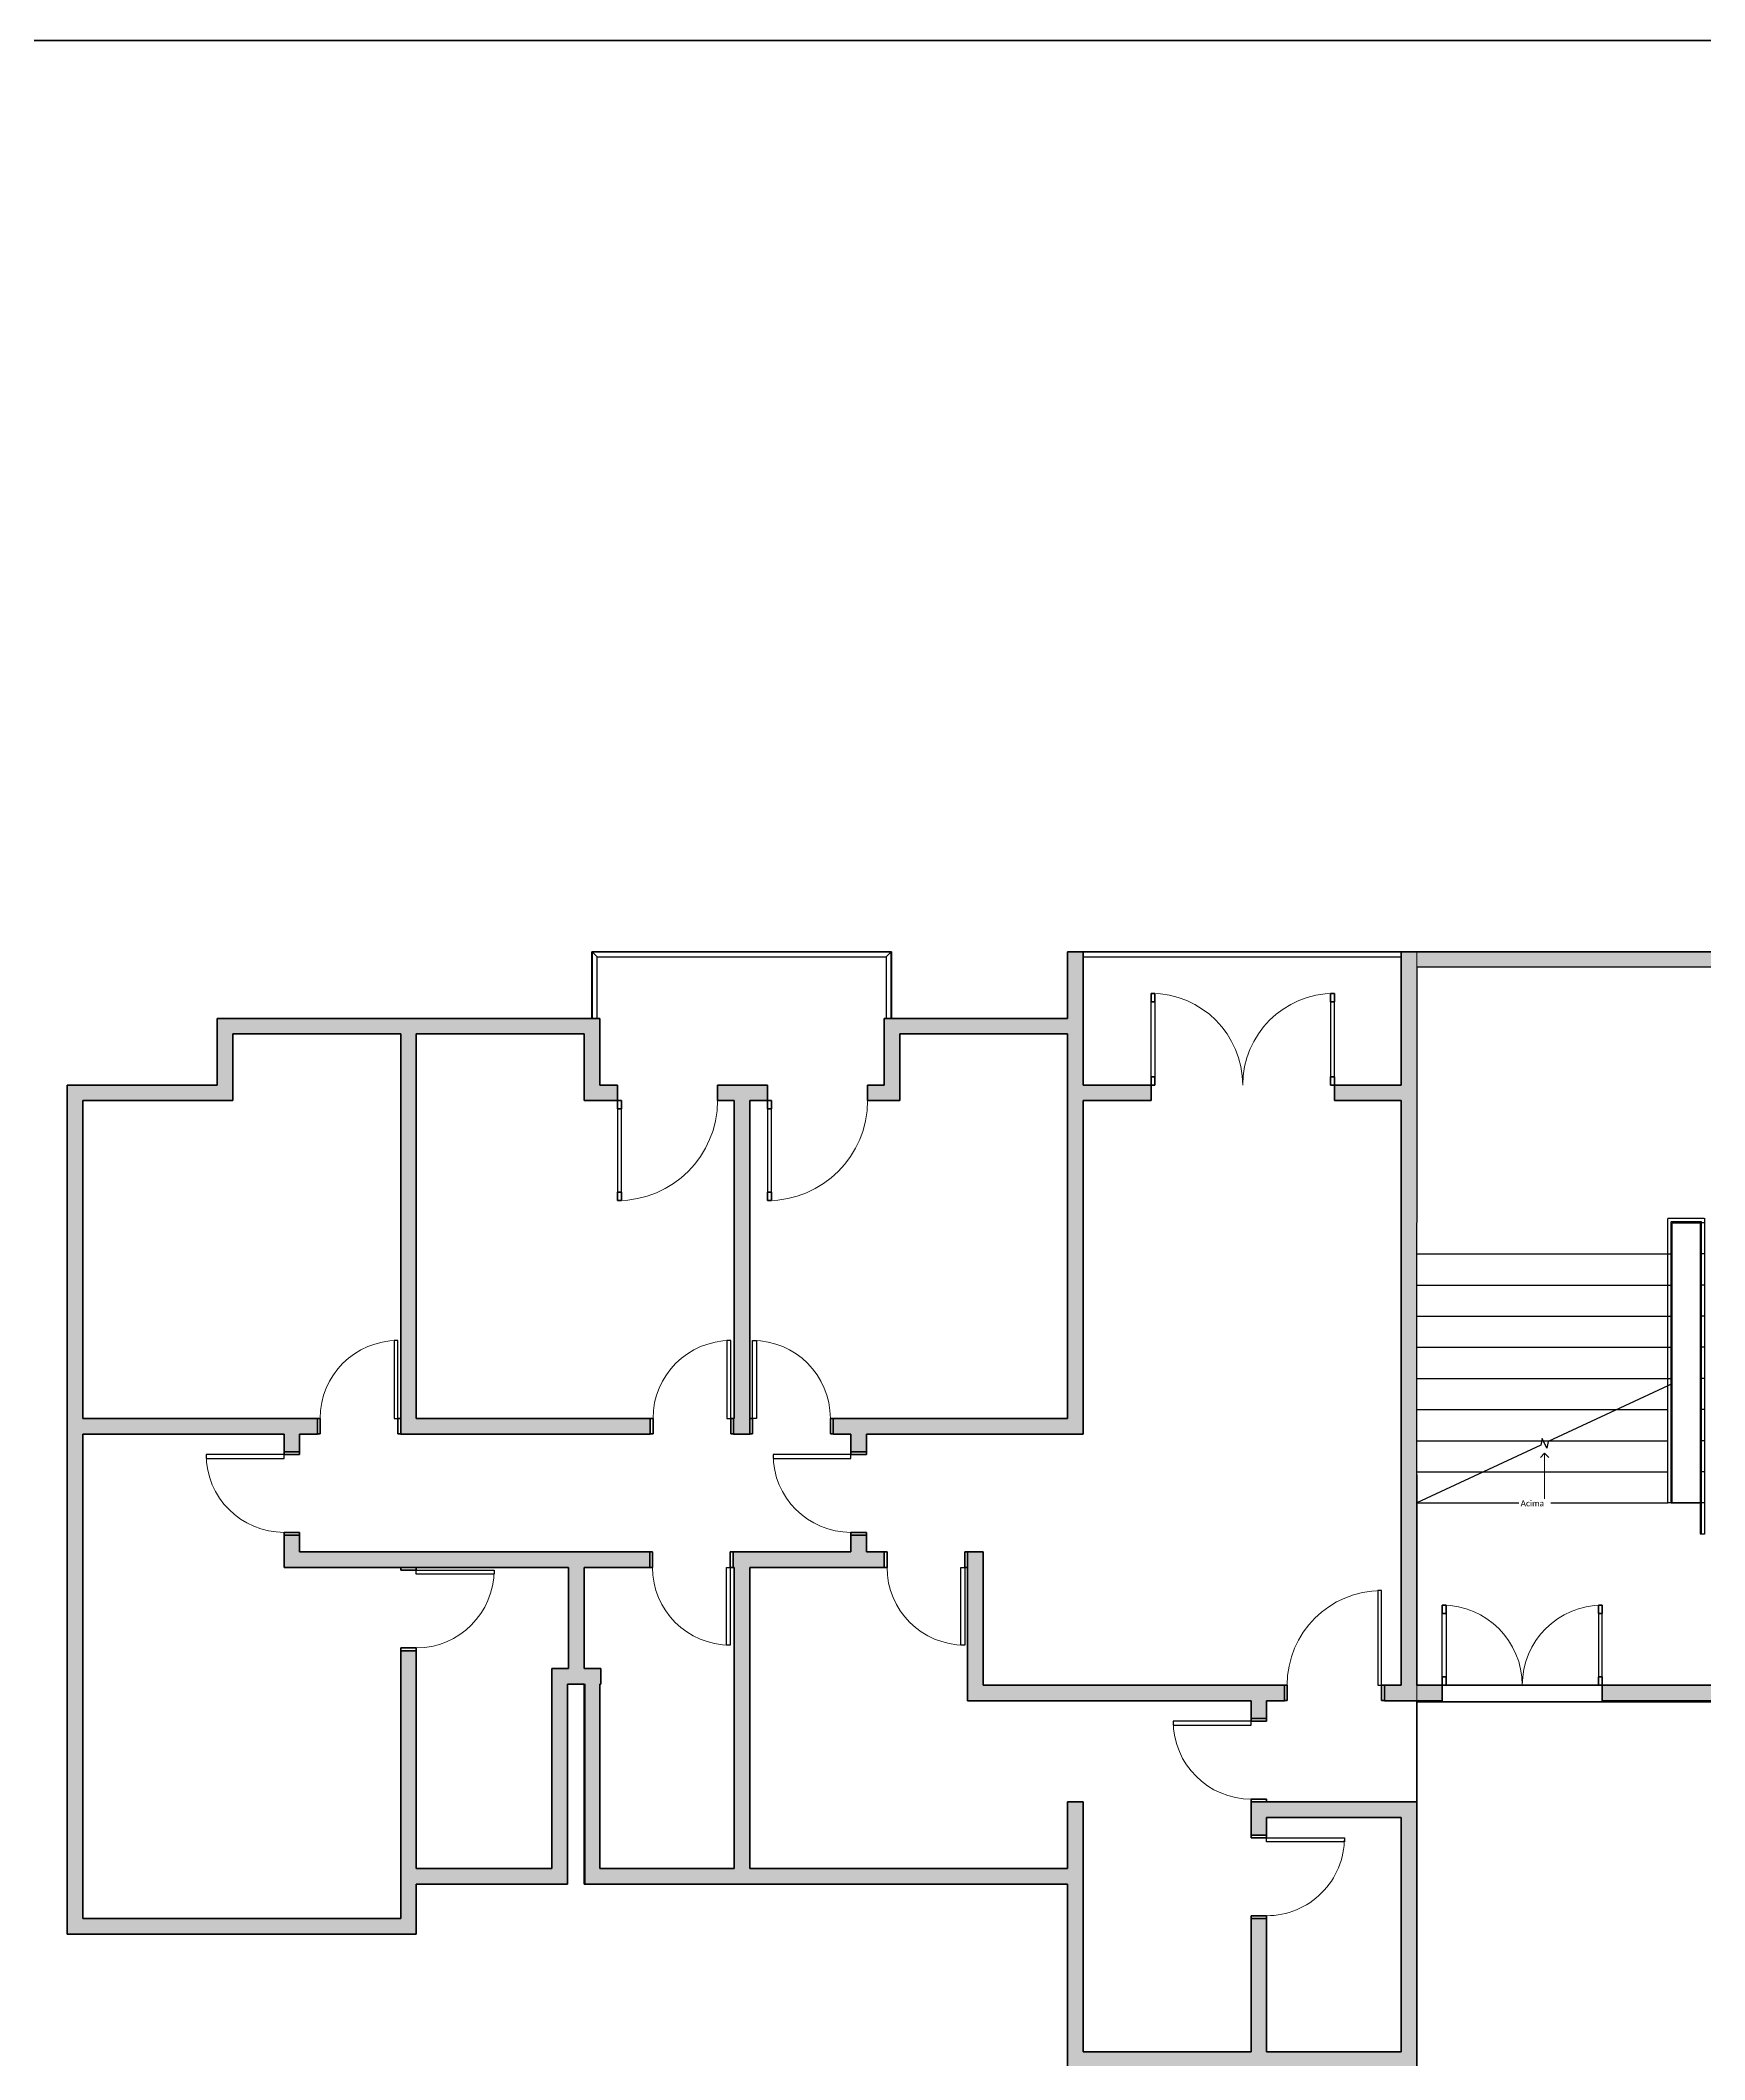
# Model space of a CAD drawing. Header units: millimetres. Extents: x -89199 to -43199, y 20435 to 81035.
# Drawn here: x -79984 to -65012, y 62865 to 81035 of the extents above; entities that cross this region are included whole.
import ezdxf

# ---------------------------------------------------------------- set-up
doc = ezdxf.new("R2010")
doc.units = ezdxf.units.MM
doc.linetypes.add('Oculto', pattern=[7.14375, 4.7625, -2.38125])
for name, color, linetype, lineweight in [('_Acima_ Linha de corte do corrimão', 7, 'Oculto', 25), ('A-DOOR', 31, 'Continuous', 25), ('A-DOOR-FRAM', 31, 'Continuous', 35), ('A-FLOR', 192, 'Continuous', 35), ('A-FLOR-HDLN', 190, 'Continuous', 13), ('A-WALL', 113, 'Continuous', 35), ('A-WALL-PATT', 111, 'Continuous', 35), ('Corrimão', 7, 'Continuous', 25), ('Guarda-corpos', 7, 'Continuous', 25), ('S-STRS', 31, 'Continuous', 25), ('S-STRS-ANNO', 31, 'Continuous', 13), ('S-STRS-IDEN', 31, 'Continuous', 13), ('S-STRS-MBND', 31, 'Oculto', 25)]:
    doc.layers.add(name, color=color, linetype=linetype, lineweight=lineweight)
doc.styles.add('Calibri', font='calibri.ttf', dxfattribs={"height": 54})

# ---------------------------------------------------------------- blocks, each defined once
blk = doc.blocks.new('Porta-Interna-Única-2_Painel-Madeira - 700 x 2100mm-3154936-Planta baixa paredes')
at = {"layer": 'A-DOOR'}
for p, q in [((350, 767), (315, 767)), ((315, 767), (315, 67)), ((350, 67), (350, 767)), ((315, 67), (350, 67))]:
    blk.add_line(p, q, dxfattribs=at)
at = {"layer": 'A-DOOR', "lineweight": 13}
blk.add_arc((350, 67), 700, 90, 180, dxfattribs=at)
at = {"layer": 'A-DOOR-FRAM'}
for p, q in [((-350, 67), (-375, 67)), ((-375, 67), (-375, -73)), ((-350, -73), (-350, 67)), ((350, 67), (350, -73)), ((375, 67), (350, 67)), ((375, -73), (375, 67)), ((-375, -73), (-350, -73)), ((350, -73), (375, -73))]:
    blk.add_line(p, q, dxfattribs=at)
blk = doc.blocks.new('Porta-Interna-Única-2_Painel-Madeira - 700 x 2100mm-3166822-Planta baixa paredes')
at = {"layer": 'A-DOOR'}
for p, q in [((315, -67), (350, -67)), ((315, -767), (315, -67)), ((350, -67), (350, -767)), ((350, -767), (315, -767))]:
    blk.add_line(p, q, dxfattribs=at)
at = {"layer": 'A-DOOR', "lineweight": 13}
blk.add_arc((350, -67), 700, 180, 270, dxfattribs=at)
at = {"layer": 'A-DOOR-FRAM'}
for p, q in [((-375, 73), (-350, 73)), ((-375, -67), (-375, 73)), ((-350, 73), (-350, -67)), ((350, 73), (375, 73)), ((350, -67), (350, 73)), ((375, 73), (375, -67)), ((-350, -67), (-375, -67)), ((375, -67), (350, -67))]:
    blk.add_line(p, q, dxfattribs=at)
blk = doc.blocks.new('Porta-Interna-Única-2_Painel-Madeira - 900 x 2100mm 2-3167979-Planta baixa paredes')
at = {"layer": 'A-DOOR'}
for p, q in [((425, 917), (390, 917)), ((390, 917), (390, 67)), ((425, 67), (425, 917)), ((390, 67), (425, 67))]:
    blk.add_line(p, q, dxfattribs=at)
at = {"layer": 'A-DOOR', "lineweight": 13}
blk.add_arc((425, 67), 850, 90, 180, dxfattribs=at)
at = {"layer": 'A-DOOR-FRAM'}
for p, q in [((-425, 67), (-450, 67)), ((-450, 67), (-450, -73)), ((-425, -73), (-425, 67)), ((425, 67), (425, -73)), ((450, 67), (425, 67)), ((450, -73), (450, 67)), ((-450, -73), (-425, -73)), ((425, -73), (450, -73))]:
    blk.add_line(p, q, dxfattribs=at)
blk = doc.blocks.new('Porta de entrada dupla sem revestimento - 1640 x 2100mm-3183201-Planta baixa paredes')
at = {"layer": 'A-DOOR', "lineweight": 13}
for centre, start, end in [((-825, -70), 270, 360), ((825, -70), 180, 270)]:
    blk.add_arc(centre, 825, start, end, dxfattribs=at)
at = {"layer": 'A-DOOR-FRAM'}
for p, q in [((-790, -70), (-825, -70)), ((-825, -70), (-825, -145)), ((-790, -145), (-825, -145)), ((-790, -145), (-790, -70)), ((790, -145), (790, -70)), ((790, -70), (825, -70)), ((790, -145), (825, -145)), ((825, -70), (825, -145)), ((-790, -820), (-825, -820)), ((-825, -820), (-825, -895)), ((-790, -895), (-825, -895)), ((-790, -895), (-790, -820)), ((790, -820), (825, -820)), ((790, -895), (790, -820)), ((790, -895), (825, -895)), ((825, -820), (825, -895))]:
    blk.add_line(p, q, dxfattribs=at)
at = {"layer": 'A-DOOR-FRAM', "lineweight": 25}
for p, q in [((-825, -145), (-825, -820)), ((-790, -820), (-790, -145)), ((790, -820), (790, -145)), ((825, -145), (825, -820))]:
    blk.add_line(p, q, dxfattribs=at)
blk = doc.blocks.new('Porta de entrada única com revestimento - 900 x 2100mm-3173982-Planta baixa paredes')
at = {"layer": 'A-DOOR', "lineweight": 13}
blk.add_arc((450, 70), 900, 90, 180, dxfattribs=at)
at = {"layer": 'A-DOOR-FRAM'}
for p, q in [((415, 970), (450, 970)), ((415, 970), (415, 895)), ((450, 895), (450, 970)), ((415, 895), (450, 895)), ((415, 145), (450, 145)), ((415, 145), (415, 70)), ((415, 70), (450, 70)), ((450, 70), (450, 145))]:
    blk.add_line(p, q, dxfattribs=at)
at = {"layer": 'A-DOOR-FRAM', "lineweight": 25}
for p, q in [((415, 895), (415, 145)), ((450, 145), (450, 895))]:
    blk.add_line(p, q, dxfattribs=at)
blk = doc.blocks.new('Guarda-corpo - Guarda-corpo-3210462-Planta baixa paredes')
at = {"layer": 'Corrimão'}
for p, q in [((-67785, 72833), (-70645, 72833)), ((-70645, 72788), (-67785, 72788))]:
    blk.add_line(p, q, dxfattribs=at)
blk = doc.blocks.new('Guarda-corpo - Guarda-corpo-3210467-Planta baixa paredes')
at = {"layer": 'Corrimão'}
for p, q in [((-72372, 72833), (-75062, 72833)), ((-75062, 72833), (-75017, 72788)), ((-75062, 72833), (-75062, 72235)), ((-75017, 72788), (-72417, 72788)), ((-75017, 72235), (-75017, 72788)), ((-72372, 72833), (-72417, 72788)), ((-72417, 72788), (-72417, 72235)), ((-72372, 72235), (-72372, 72833))]:
    blk.add_line(p, q, dxfattribs=at)
blk = doc.blocks.new('Guarda-corpo - Guarda-corpo-3213891-Planta baixa paredes')
at = {"layer": '_Acima_ Linha de corte do corrimão'}
for p, q in [((-65385, 70436), (-65055, 70436)), ((-65385, 70115), (-65385, 70436)), ((-65355, 70406), (-65085, 70406)), ((-65355, 70115), (-65355, 70406)), ((-65085, 70406), (-65085, 67595)), ((-65055, 70436), (-65055, 67595)), ((-65385, 68929), (-65385, 70115)), ((-65355, 68943), (-65355, 70115)), ((-65055, 67595), (-65085, 67595))]:
    blk.add_line(p, q, dxfattribs=at)
at = {"layer": 'Corrimão'}
for p, q in [((-65355, 68943), (-65385, 68929)), ((-65355, 68943), (-65385, 68929)), ((-65355, 68943), (-65385, 68929)), ((-65355, 68943), (-65385, 68929)), ((-65385, 67875), (-65385, 68929)), ((-65355, 67875), (-65355, 68943)), ((-65355, 67875), (-65385, 67875))]:
    blk.add_line(p, q, dxfattribs=at)
blk = doc.blocks.new('Porta de entrada dupla sem revestimento - 1440 x 2100mm-3215234-Planta baixa paredes')
at = {"layer": 'A-DOOR', "lineweight": 13}
for centre, start, end in [((-720, -70), 270, 360), ((720, -70), 180, 270)]:
    blk.add_arc(centre, 720, start, end, dxfattribs=at)
at = {"layer": 'A-DOOR-FRAM'}
for p, q in [((-685, -70), (-720, -70)), ((-720, -70), (-720, -145)), ((-685, -145), (-720, -145)), ((-685, -145), (-685, -70)), ((685, -145), (685, -70)), ((685, -70), (720, -70)), ((685, -145), (720, -145)), ((720, -70), (720, -145)), ((-685, -715), (-720, -715)), ((-720, -715), (-720, -790)), ((-685, -790), (-685, -715)), ((685, -715), (720, -715)), ((685, -790), (685, -715)), ((720, -715), (720, -790)), ((-685, -790), (-720, -790)), ((685, -790), (720, -790))]:
    blk.add_line(p, q, dxfattribs=at)
at = {"layer": 'A-DOOR-FRAM', "lineweight": 25}
for p, q in [((-720, -145), (-720, -715)), ((-685, -715), (-685, -145)), ((685, -715), (685, -145)), ((720, -145), (720, -715))]:
    blk.add_line(p, q, dxfattribs=at)

msp = doc.modelspace()

# ---------------------------------------------------------------- hatches: boundary and pattern name
at = {"layer": 'A-WALL-PATT'}
for points in [[(-70602, 68495), (-70602, 72835), (-70742, 72835), (-70742, 68495)], [(-67742, 66095), (-67602, 66095), (-67602, 72835), (-67742, 72835), (-67742, 66235)], [(-65302, 72695), (-62752, 72695), (-62752, 72835), (-67602, 72835), (-67602, 72695), (-66156, 72695)], [(-78252, 71635), (-78252, 72235), (-78392, 72235), (-78392, 71635)], [(-75808, 72095), (-74952, 72095), (-74952, 72235), (-78252, 72235), (-78252, 72095), (-76602, 72095)], [(-72252, 71635), (-72252, 72235), (-72392, 72235), (-72392, 71635)], [(-72252, 72095), (-70742, 72095), (-70742, 72235), (-72252, 72235)], [(-76602, 68495), (-76602, 72095), (-76742, 72095), (-76742, 68495)], [(-75082, 71635), (-74952, 71635), (-74952, 72095), (-75092, 72095), (-75092, 71635)], [(-79717, 64135), (-79602, 64135), (-79602, 71635), (-79742, 71635), (-79742, 64135)], [(-78310, 71495), (-78252, 71495), (-78252, 71635), (-79602, 71635), (-79602, 71495), (-78417, 71495)], [(-73742, 68635), (-73602, 68635), (-73602, 71495), (-73742, 71495), (-73742, 69159)], [(-78806, 68495), (-77492, 68495), (-77492, 68635), (-79602, 68635), (-79602, 68495), (-78947, 68495)], [(-75059, 68495), (-74517, 68495), (-74517, 68635), (-76602, 68635), (-76602, 68495), (-75082, 68495)], [(-71502, 66235), (-71502, 67435), (-71642, 67435), (-71642, 66235)], [(-75232, 66385), (-75092, 66385), (-75092, 67295), (-75232, 67295), (-75232, 66518)], [(-73602, 64585), (-73602, 67295), (-73742, 67295), (-73742, 64585)], [(-76602, 63995), (-76602, 66545), (-76742, 66545), (-76742, 63995)], [(-75092, 66245), (-74942, 66245), (-74942, 66385), (-75382, 66385), (-75382, 66245), (-75242, 66245)], [(-75308, 64445), (-75242, 64445), (-75242, 66245), (-75382, 66245), (-75382, 64445)], [(-75092, 64585), (-74952, 64585), (-74952, 66245), (-75092, 66245), (-75092, 65247)], [(-70602, 62935), (-70602, 65185), (-70742, 65185), (-70742, 62935)], [(-68952, 65045), (-67602, 65045), (-67602, 65185), (-68952, 65185)], [(-67602, 62795), (-67602, 65045), (-67742, 65045), (-67742, 62795)], [(-75382, 64445), (-75382, 64585), (-76602, 64585), (-76602, 64445), (-75643, 64445)], [(-75022, 64445), (-70742, 64445), (-70742, 64585), (-75092, 64585), (-75092, 64445), (-75082, 64445)], [(-76742, 63995), (-76742, 64135), (-79742, 64135), (-79742, 63995), (-76942, 63995)], [(-70602, 62795), (-67742, 62795), (-67742, 62935), (-70742, 62935), (-70742, 62795)]]:
    msp.add_hatch(color=256, dxfattribs=at).paths.add_polyline_path(points, flags=0)
h = msp.add_hatch(color=256, dxfattribs=at)
h.paths.add_polyline_path([(-75092, 71495), (-74792, 71495), (-74792, 71635), (-75092, 71635), (-75092, 71567)], flags=0)
h.paths.add_polyline_path([(-73892, 71495), (-73442, 71495), (-73442, 71635), (-73892, 71635), (-73892, 71567)], flags=0)
h.paths.add_polyline_path([(-72252, 71495), (-72252, 71635), (-72542, 71635), (-72542, 71495), (-72481, 71495)], flags=0)
h = msp.add_hatch(color=256, dxfattribs=at)
h.paths.add_polyline_path([(-68342, 71495), (-67742, 71495), (-67742, 71635), (-68342, 71635), (-68342, 71567)], flags=0)
h.paths.add_polyline_path([(-70602, 71495), (-69992, 71495), (-69992, 71635), (-70602, 71635), (-70602, 71567)], flags=0)
h = msp.add_hatch(color=256, dxfattribs=at)
h.paths.add_polyline_path([(-74497, 68495), (-74497, 68635), (-74517, 68635), (-74517, 68495), (-74502, 68495)], flags=0)
h.paths.add_polyline_path([(-72481, 68495), (-70742, 68495), (-70742, 68635), (-72852, 68635), (-72852, 68495), (-72552, 68495)], flags=0)
h.paths.add_polyline_path([(-73742, 68495), (-73602, 68495), (-73602, 68635), (-73747, 68635), (-73747, 68495)], flags=0)
h = msp.add_hatch(color=256, dxfattribs=at)
h.paths.add_polyline_path([(-77792, 67295), (-77652, 67295), (-77652, 67585), (-77792, 67585), (-77792, 67401)], flags=0)
h.paths.add_polyline_path([(-77652, 68335), (-77652, 68495), (-77792, 68495), (-77792, 68335)], flags=0)
h = msp.add_hatch(color=256, dxfattribs=at)
h.paths.add_polyline_path([(-72552, 67435), (-72552, 67585), (-72692, 67585), (-72692, 67435)], flags=0)
h.paths.add_polyline_path([(-72552, 68335), (-72552, 68495), (-72692, 68495), (-72692, 68335)], flags=0)
h = msp.add_hatch(color=256, dxfattribs=at)
h.paths.add_polyline_path([(-77652, 67295), (-74502, 67295), (-74502, 67435), (-77652, 67435), (-77652, 67401)], flags=0)
h.paths.add_polyline_path([(-72392, 67295), (-72392, 67435), (-73752, 67435), (-73752, 67295), (-72481, 67295)], flags=0)
h = msp.add_hatch(color=256, dxfattribs=at)
h.paths.add_polyline_path([(-69092, 66095), (-68792, 66095), (-68792, 66235), (-71642, 66235), (-71642, 66095), (-69318, 66095)], flags=0)
h.paths.add_polyline_path([(-67742, 66095), (-67742, 66235), (-67892, 66235), (-67892, 66095)], flags=0)
h = msp.add_hatch(color=256, dxfattribs=at)
h.paths.add_polyline_path([(-67598, 66095), (-67372, 66095), (-67372, 66235), (-67602, 66235), (-67602, 66095)], flags=0)
h.paths.add_polyline_path([(-62752, 66095), (-62752, 66235), (-65932, 66235), (-65932, 66095), (-62756, 66095)], flags=0)
h = msp.add_hatch(color=256, dxfattribs=at)
h.paths.add_polyline_path([(-69092, 62935), (-68952, 62935), (-68952, 64135), (-69092, 64135), (-69092, 62952)], flags=0)
h.paths.add_polyline_path([(-69092, 64885), (-68952, 64885), (-68952, 65185), (-69092, 65185), (-69092, 65045)], flags=0)
h.paths.add_polyline_path([(-68952, 65935), (-68952, 66095), (-69092, 66095), (-69092, 65935)], flags=0)

# ---------------------------------------------------------------- linework, layer by layer
at = {"layer": 'A-FLOR'}
for p, q in [((-43199, 81035), (-89199, 81035)), ((-72327, 72835), (-75022, 72835)), ((-75022, 72835), (-75022, 72235)), ((-72327, 72235), (-72327, 72835)), ((-67742, 72835), (-70602, 72835)), ((-65052, 67875), (-65302, 67875)), ((-67337, 66235), (-66652, 66235)), ((-66652, 66235), (-65967, 66235)), ((-67602, 66095), (-67602, 65185)), ((-62752, 66085), (-67602, 66085))]:
    msp.add_line(p, q, dxfattribs=at)
at = {"layer": 'A-FLOR-HDLN'}
for p, q in [((-67602, 72696), (-67602, 72835)), ((-75092, 66245), (-75082, 66245)), ((-75082, 66245), (-75082, 64446)), ((-67602, 66096), (-67602, 66235))]:
    msp.add_line(p, q, dxfattribs=at)
at = {"layer": 'A-WALL', "lineweight": 70}
for p, q in [((-70742, 72835), (-70742, 72235)), ((-70602, 72835), (-70742, 72835)), ((-70602, 71635), (-70602, 72835)), ((-67742, 72835), (-67742, 71635)), ((-62612, 72835), (-67742, 72835)), ((-78392, 72235), (-78392, 71635)), ((-74952, 72235), (-78392, 72235)), ((-74952, 71635), (-74952, 72235)), ((-72392, 72235), (-72392, 71635)), ((-70742, 72235), (-72392, 72235)), ((-78252, 71495), (-78252, 72095)), ((-78252, 72095), (-76742, 72095)), ((-76742, 72095), (-76742, 68635)), ((-76602, 72095), (-75092, 72095)), ((-76602, 68635), (-76602, 72095)), ((-75092, 72095), (-75092, 71495)), ((-72252, 71495), (-72252, 72095)), ((-72252, 72095), (-70742, 72095)), ((-70742, 72095), (-70742, 68635)), ((-79742, 71635), (-79742, 63995)), ((-78392, 71635), (-79742, 71635)), ((-74792, 71635), (-74952, 71635)), ((-74792, 71495), (-74792, 71635)), ((-73442, 71635), (-73892, 71635)), ((-73892, 71635), (-73892, 71495)), ((-73442, 71495), (-73442, 71635)), ((-72392, 71635), (-72542, 71635)), ((-72542, 71635), (-72542, 71495)), ((-69992, 71635), (-70602, 71635)), ((-69992, 71495), (-69992, 71635)), ((-67742, 71635), (-68342, 71635)), ((-68342, 71635), (-68342, 71495)), ((-79602, 68635), (-79602, 71495)), ((-79602, 71495), (-78252, 71495)), ((-75092, 71495), (-74792, 71495)), ((-73892, 71495), (-73742, 71495)), ((-73742, 71495), (-73742, 68635)), ((-73602, 71495), (-73442, 71495)), ((-73602, 68635), (-73602, 71495)), ((-72542, 71495), (-72252, 71495)), ((-70602, 68495), (-70602, 71495)), ((-70602, 71495), (-69992, 71495)), ((-68342, 71495), (-67742, 71495)), ((-67742, 71495), (-67742, 66235)), ((-77492, 68635), (-79602, 68635)), ((-74497, 68635), (-76602, 68635)), ((-73742, 68635), (-73747, 68635)), ((-70742, 68635), (-72852, 68635)), ((-79602, 64135), (-79602, 68495)), ((-79602, 68495), (-77792, 68495)), ((-77792, 68495), (-77792, 68335)), ((-77652, 68495), (-77492, 68495)), ((-77652, 68335), (-77652, 68495)), ((-76742, 68495), (-74497, 68495)), ((-73747, 68495), (-73602, 68495)), ((-72852, 68495), (-72692, 68495)), ((-72692, 68495), (-72692, 68335)), ((-72552, 68495), (-70602, 68495)), ((-72552, 68335), (-72552, 68495)), ((-67602, 67876), (-67602, 68127)), ((-67602, 66235), (-67602, 67875)), ((-77792, 67585), (-77792, 67295)), ((-77652, 67435), (-77652, 67585)), ((-74502, 67435), (-77652, 67435)), ((-72692, 67435), (-73752, 67435)), ((-72692, 67585), (-72692, 67435)), ((-72552, 67435), (-72552, 67585)), ((-72392, 67435), (-72552, 67435)), ((-71502, 67435), (-71642, 67435)), ((-71502, 66235), (-71502, 67435)), ((-77792, 67295), (-76742, 67295)), ((-76602, 67295), (-75232, 67295)), ((-75232, 67295), (-75232, 66385)), ((-75092, 67295), (-74502, 67295)), ((-75092, 66385), (-75092, 67295)), ((-73752, 67295), (-73742, 67295)), ((-73742, 67295), (-73742, 64585)), ((-73602, 67295), (-72392, 67295)), ((-73602, 64585), (-73602, 67295)), ((-71642, 67295), (-71642, 66095)), ((-76742, 66545), (-76742, 64135)), ((-76602, 64585), (-76602, 66545)), ((-75232, 66385), (-75382, 66385)), ((-75382, 66385), (-75382, 64585)), ((-74942, 66385), (-75092, 66385)), ((-74942, 66245), (-74942, 66385)), ((-75242, 66245), (-75092, 66245)), ((-75242, 64445), (-75242, 66245)), ((-75092, 66245), (-75092, 64445)), ((-74952, 64585), (-74952, 66245)), ((-74952, 66245), (-74942, 66245)), ((-68792, 66235), (-71502, 66235)), ((-67742, 66235), (-67892, 66235)), ((-67372, 66235), (-67602, 66235)), ((-67372, 66095), (-67372, 66235)), ((-62752, 66235), (-65932, 66235)), ((-65932, 66235), (-65932, 66095)), ((-71642, 66095), (-69092, 66095)), ((-69092, 66095), (-69092, 65935)), ((-68952, 66095), (-68792, 66095)), ((-68952, 65935), (-68952, 66095)), ((-67892, 66095), (-67602, 66095)), ((-67602, 66095), (-67372, 66095)), ((-65932, 66095), (-62462, 66095)), ((-70602, 65185), (-70742, 65185)), ((-70742, 65185), (-70742, 64585)), ((-70602, 62935), (-70602, 65185)), ((-69092, 65185), (-69092, 64885)), ((-67602, 65185), (-68952, 65185)), ((-67602, 59175), (-67602, 65185)), ((-68952, 65045), (-67742, 65045)), ((-68952, 64885), (-68952, 65045)), ((-67742, 65045), (-67742, 62935)), ((-75382, 64585), (-76602, 64585)), ((-73742, 64585), (-74952, 64585)), ((-70742, 64585), (-73602, 64585)), ((-76602, 64445), (-75242, 64445)), ((-76602, 63995), (-76602, 64445)), ((-75092, 64445), (-70742, 64445)), ((-70742, 64445), (-70742, 57525)), ((-79742, 63995), (-76602, 63995)), ((-76742, 64135), (-79602, 64135)), ((-69092, 64135), (-69092, 62935)), ((-68952, 62935), (-68952, 64135)), ((-69092, 62935), (-70602, 62935)), ((-67742, 62935), (-68952, 62935))]:
    msp.add_line(p, q, dxfattribs=at)
at = {"layer": 'S-STRS'}
for p, q in [((-65302, 68715), (-65302, 68948)), ((-65800, 68715), (-65342, 68715)), ((-65800, 68715), (-65342, 68715)), ((-65312, 68715), (-65302, 68715)), ((-65312, 68715), (-65302, 68715)), ((-65302, 68435), (-65302, 68715)), ((-66476, 68435), (-66463, 68435)), ((-66476, 68435), (-66463, 68435)), ((-66401, 68435), (-65342, 68435)), ((-66401, 68435), (-65342, 68435)), ((-65312, 68435), (-65302, 68435)), ((-65312, 68435), (-65302, 68435)), ((-65302, 68155), (-65302, 68435)), ((-67001, 68155), (-65342, 68155)), ((-67001, 68155), (-65342, 68155)), ((-65312, 68155), (-65302, 68155)), ((-65312, 68155), (-65302, 68155)), ((-65302, 67875), (-65302, 68155)), ((-67602, 67875), (-65342, 67875)), ((-67602, 67875), (-65342, 67875)), ((-65312, 67875), (-65302, 67875)), ((-65312, 67875), (-65302, 67875))]:
    msp.add_line(p, q, dxfattribs=at)
at = {"layer": 'S-STRS-ANNO'}
for p, q in [((-66452, 68322), (-66489, 68284)), ((-66452, 68155), (-66452, 68322)), ((-66452, 68322), (-66414, 68284)), ((-66452, 67875), (-66452, 68155))]:
    msp.add_line(p, q, dxfattribs=at)
at = {"layer": 'S-STRS-MBND'}
for p, q in [((-67602, 72695), (-67602, 70395)), ((-62752, 72695), (-67602, 72695)), ((-67602, 68127), (-67602, 70395)), ((-65302, 70395), (-65052, 70395)), ((-65302, 68948), (-65302, 70395)), ((-65042, 70395), (-65052, 70395)), ((-65052, 70395), (-65052, 67595)), ((-65042, 70395), (-65052, 70395)), ((-65012, 70395), (-65042, 70395)), ((-65012, 70395), (-65042, 70395)), ((-67602, 70115), (-65342, 70115)), ((-67602, 70115), (-65342, 70115)), ((-65342, 70115), (-65312, 70115)), ((-65342, 70115), (-65312, 70115)), ((-65312, 70115), (-65302, 70115)), ((-65312, 70115), (-65302, 70115)), ((-65042, 70115), (-65052, 70115)), ((-65042, 70115), (-65052, 70115)), ((-65012, 70115), (-65042, 70115)), ((-65012, 70115), (-65042, 70115)), ((-67602, 69835), (-65342, 69835)), ((-67602, 69835), (-65342, 69835)), ((-65342, 69835), (-65312, 69835)), ((-65342, 69835), (-65312, 69835)), ((-65312, 69835), (-65302, 69835)), ((-65312, 69835), (-65302, 69835)), ((-65042, 69835), (-65052, 69835)), ((-65042, 69835), (-65052, 69835)), ((-65012, 69835), (-65042, 69835)), ((-65012, 69835), (-65042, 69835)), ((-67602, 69555), (-65342, 69555)), ((-67602, 69555), (-65342, 69555)), ((-65342, 69555), (-65312, 69555)), ((-65342, 69555), (-65312, 69555)), ((-65312, 69555), (-65302, 69555)), ((-65312, 69555), (-65302, 69555)), ((-65042, 69555), (-65052, 69555)), ((-65042, 69555), (-65052, 69555)), ((-65012, 69555), (-65042, 69555)), ((-65012, 69555), (-65042, 69555)), ((-67602, 69275), (-65342, 69275)), ((-67602, 69275), (-65342, 69275)), ((-65342, 69275), (-65312, 69275)), ((-65342, 69275), (-65312, 69275)), ((-65312, 69275), (-65302, 69275)), ((-65312, 69275), (-65302, 69275)), ((-65042, 69275), (-65052, 69275)), ((-65042, 69275), (-65052, 69275)), ((-65012, 69275), (-65042, 69275)), ((-65012, 69275), (-65042, 69275)), ((-67602, 68995), (-65342, 68995)), ((-67602, 68995), (-65342, 68995)), ((-65342, 68995), (-65312, 68995)), ((-65342, 68995), (-65312, 68995)), ((-65312, 68995), (-65302, 68995)), ((-65312, 68995), (-65302, 68995)), ((-65042, 68995), (-65052, 68995)), ((-65042, 68995), (-65052, 68995)), ((-65012, 68995), (-65042, 68995)), ((-65012, 68995), (-65042, 68995)), ((-67602, 68715), (-65801, 68715)), ((-67602, 68715), (-65801, 68715)), ((-65042, 68715), (-65052, 68715)), ((-65042, 68715), (-65052, 68715)), ((-65012, 68715), (-65042, 68715)), ((-65012, 68715), (-65042, 68715)), ((-67602, 68435), (-66476, 68435)), ((-67602, 68435), (-66476, 68435)), ((-66463, 68435), (-66401, 68435)), ((-66463, 68435), (-66401, 68435)), ((-65042, 68435), (-65052, 68435)), ((-65042, 68435), (-65052, 68435)), ((-65012, 68435), (-65042, 68435)), ((-65012, 68435), (-65042, 68435)), ((-67602, 68155), (-67002, 68155)), ((-67602, 68155), (-67002, 68155)), ((-65042, 68155), (-65052, 68155)), ((-65042, 68155), (-65052, 68155)), ((-65012, 68155), (-65042, 68155)), ((-65012, 68155), (-65042, 68155)), ((-65042, 67875), (-65052, 67875)), ((-65042, 67875), (-65052, 67875)), ((-65012, 67875), (-65042, 67875)), ((-65012, 67875), (-65042, 67875)), ((-65042, 67595), (-65052, 67595))]:
    msp.add_line(p, q, dxfattribs=at)
at = {"layer": 'S-STRS-MBND', "linetype": 'Continuous'}
for p, q in [((-65342, 68929), (-66418, 68428)), ((-65302, 68948), (-65312, 68943)), ((-66486, 68396), (-67602, 67875)), ((-66472, 68454), (-66486, 68396)), ((-66432, 68369), (-66472, 68454)), ((-66418, 68428), (-66432, 68369))]:
    msp.add_line(p, q, dxfattribs=at)

# ---------------------------------------------------------------- block references
at = {"layer": 'A-DOOR'}
for name, p, rotation in [('Porta de entrada dupla sem revestimento - 1640 x 2100mm-3183201-Planta baixa paredes', (-69167, 71565), 180), ('Porta de entrada única com revestimento - 900 x 2100mm-3173982-Planta baixa paredes', (-74342, 71565), 180), ('Porta de entrada única com revestimento - 900 x 2100mm-3173982-Planta baixa paredes', (-72992, 71565), 180), ('Porta-Interna-Única-2_Painel-Madeira - 700 x 2100mm-3166822-Planta baixa paredes', (-73227, 68569), 180), ('Porta-Interna-Única-2_Painel-Madeira - 700 x 2100mm-3154936-Planta baixa paredes', (-77725, 67960), 90), ('Porta-Interna-Única-2_Painel-Madeira - 700 x 2100mm-3154936-Planta baixa paredes', (-72625, 67960), 90), ('Porta-Interna-Única-2_Painel-Madeira - 700 x 2100mm-3166822-Planta baixa paredes', (-76669, 66920), 90), ('Porta de entrada dupla sem revestimento - 1440 x 2100mm-3215234-Planta baixa paredes', (-66652, 66165), 180), ('Porta-Interna-Única-2_Painel-Madeira - 700 x 2100mm-3154936-Planta baixa paredes', (-69025, 65560), 89.99999999999984), ('Porta-Interna-Única-2_Painel-Madeira - 700 x 2100mm-3166822-Planta baixa paredes', (-69019, 64510), 89.99999999999984)]:
    msp.add_blockref(name, p, dxfattribs=dict(at, rotation=rotation))
for name, p in [('Porta-Interna-Única-2_Painel-Madeira - 700 x 2100mm-3154936-Planta baixa paredes', (-77117, 68569)), ('Porta-Interna-Única-2_Painel-Madeira - 700 x 2100mm-3154936-Planta baixa paredes', (-74122, 68569)), ('Porta-Interna-Única-2_Painel-Madeira - 700 x 2100mm-3166822-Planta baixa paredes', (-74127, 67362)), ('Porta-Interna-Única-2_Painel-Madeira - 700 x 2100mm-3166822-Planta baixa paredes', (-72017, 67362)), ('Porta-Interna-Única-2_Painel-Madeira - 900 x 2100mm 2-3167979-Planta baixa paredes', (-68342, 66169))]:
    msp.add_blockref(name, p, dxfattribs=at)
at = {"layer": 'Guarda-corpos'}
for name in ['Guarda-corpo - Guarda-corpo-3210467-Planta baixa paredes', 'Guarda-corpo - Guarda-corpo-3210462-Planta baixa paredes']:
    msp.add_blockref(name, (43, 0), dxfattribs=at)
at = {"layer": 'Guarda-corpos', "color": 250, "lineweight": 13}
msp.add_blockref('Guarda-corpo - Guarda-corpo-3213891-Planta baixa paredes', (43, 0), dxfattribs=at)

# ---------------------------------------------------------------- next in the draw order: texts
at = {"layer": 'S-STRS-IDEN', "insert": (-66667, 67898), "char_height": 54, "width": 257.64, "attachment_point": 1, "line_spacing_factor": 1.158048, "style": 'Calibri', "bg_fill": 3, "box_fill_scale": 1.25, "bg_fill_color": 256, "bg_fill_true_color": 13158600, "bg_fill_transparency": 0}
msp.add_mtext('Acima', dxfattribs=at)

doc.saveas('drawing.dxf')
